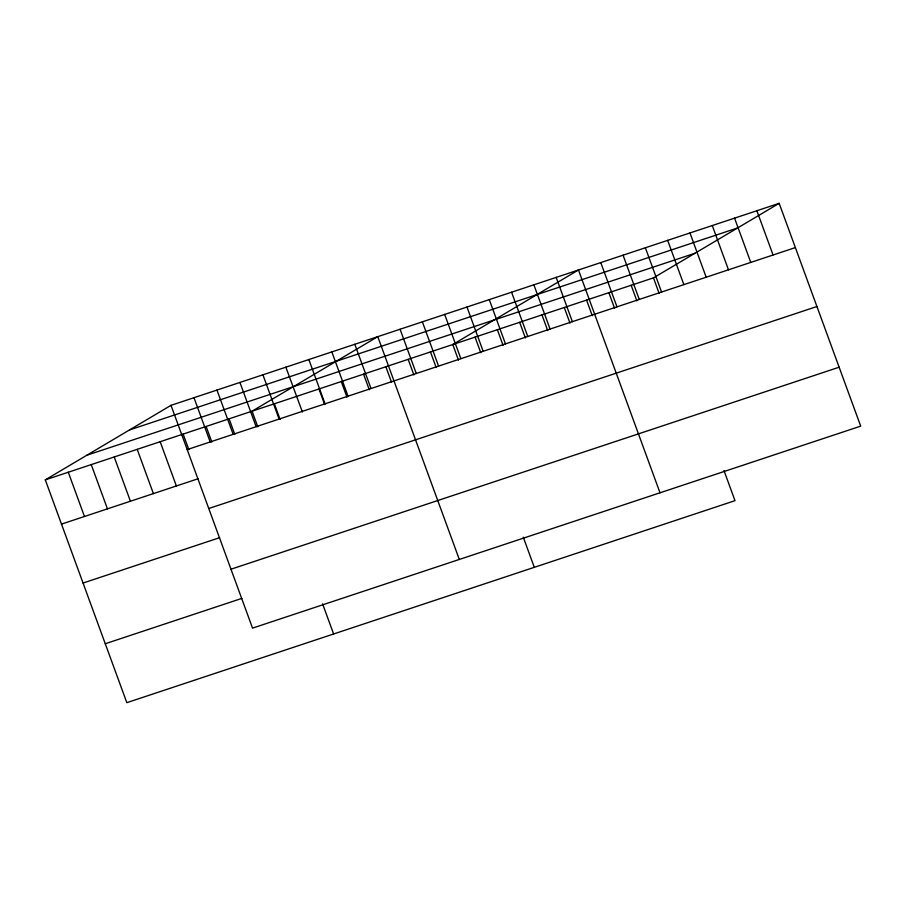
<?xml version="1.0" encoding="UTF-8"?>
<svg xmlns="http://www.w3.org/2000/svg" width="906" height="906" viewBox="0 0 906 906"><rect width="100%" height="100%" fill="white"/><g stroke="black" fill="none" stroke-linecap="round" stroke-linejoin="round"><path stroke-width="1.36" d="M723.973 470.554L734.993 500.667L126.829 702.671L45.3 479.863L171.008 405.333L779.171 203.329L860.7 426.137L252.536 628.13L171.008 405.333M45.3 479.863L653.464 277.87L779.171 203.329M129.524 429.931L737.688 227.927M86.783 455.265L694.947 253.272M187.202 449.591L795.366 247.598M61.495 524.121L198.074 478.764M208.765 508.504L816.929 306.511M83.058 583.045L219.626 537.677M230.985 569.217L839.137 367.213M105.277 643.747L241.845 598.39M756.872 210.736L773.067 255.005M734.573 218.142L750.768 262.412M712.275 225.549L728.469 269.818M689.964 232.955L706.17 277.225M667.665 240.362L683.871 284.631M645.366 247.768L661.573 292.038M653.464 277.87L659.172 293.487M623.068 255.175L639.274 299.444M631.165 285.277L636.873 300.894M600.769 262.581L616.975 306.851M608.866 292.683L614.574 308.3M660.01 492.796L578.47 269.988L452.762 344.529L458.481 360.146M586.567 300.09L592.275 315.707M556.171 277.395L572.377 321.664M564.268 307.496L569.976 323.114M533.872 284.801L550.078 329.071M541.969 314.903L547.677 330.52M511.573 292.208L527.768 336.477M519.659 322.31L525.378 337.927M489.274 299.614L505.469 343.884M497.36 329.716L503.079 345.333M466.975 307.021L483.17 351.29M475.061 337.123L480.78 352.74M444.676 314.427L460.871 358.697M523.283 537.213L534.302 567.326M422.377 321.834L438.572 366.103M430.463 351.936L436.182 367.553M400.078 329.24L416.273 373.51M408.164 359.342L413.883 374.959M459.319 559.455L377.779 336.647L252.072 411.188L257.791 426.805M385.865 366.749L391.585 382.366M354.801 344.28L371.007 388.538M363.566 374.155L369.286 389.773M331.834 351.913L348.029 396.171M341.268 381.562L346.987 397.179M308.855 359.546L325.05 403.804M318.969 388.968L324.688 404.586M285.877 367.179L302.389 411.992M274.371 403.782L280.09 419.399M262.91 374.801L279.105 419.07M322.593 603.872L333.612 633.985M239.931 382.434L256.126 426.692M229.105 418.821L234.813 434.438M216.953 390.067L233.159 434.325M206.126 426.454L211.845 442.071M193.986 397.7L210.181 441.958M183.148 434.076L188.867 449.704M160.169 441.709L176.376 485.967M137.202 449.342L153.397 493.6M114.224 456.975L130.419 501.233M91.246 464.608L107.452 508.866M68.278 472.23L84.473 516.499"/></g></svg>
